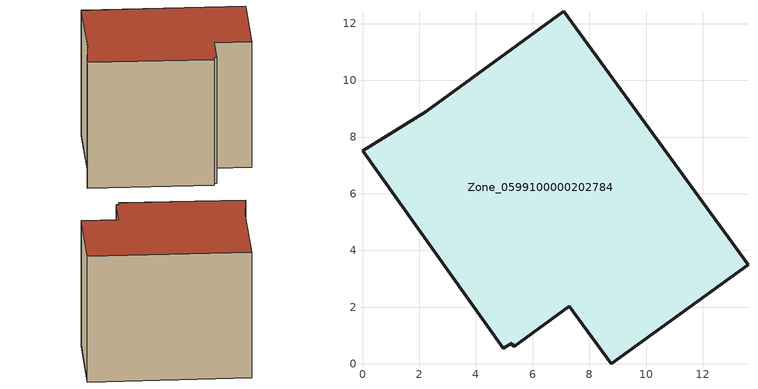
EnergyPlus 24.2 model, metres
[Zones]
Zone_0599100000202784
 floor ground (C_G): 8.76,0 7.29,2.03 5.33,0.61 5.26,0.73 4.96,0.55 0,7.52 2.22,8.89 7.09,12.44 13.59,3.5 z0
 wall outside (C_F): 2.22,8.89 0,7.52 4.96,0.55 5.26,0.73 5.33,0.61 7.29,2.03 8.76,0 13.59,3.5 7.09,12.44 2.22,8.89 z0:9.22
 roof outside (C_R): 13.59,3.5 7.09,12.44 2.22,8.89 0,7.52 4.96,0.55 5.26,0.73 5.33,0.61 7.29,2.03 8.76,0 z9.22
[BUILDING]
Pand.0599100000202784: North Axis=0; Terrain=City; Loads Convergence Tolerance Value=0.04; Temperature Convergence Tolerance Value=0.4; Solar Distribution=FullExterior; Maximum Number of Warmup Days=25; Minimum Number of Warmup Days=1
[Site:Location]
Rotterdam.The.Hague.AP_ZH_NLD Design_Conditions: Latitude=51.96; Longitude=4.45; Time Zone=1; Elevation=-4.5
[SITE:GROUNDTEMPERATURE:BUILDINGSURFACE]
18, 18, 18, 18, 18, 18, 18, 18, 18, 18, 18, 18
[MATERIAL] Thermal Absorptance=0.9; Solar Absorptance=0.7; Visible Absorptance=0.7
Name | Roughness | Thickness | Conductivity | Density | Specific Heat
G.TC.1946 | MediumSmooth | 0.15 | 1 | 540 | 1210
F.TC.1946 | Rough | 0.3 | 0.857143 | 1920 | 840
R.TC.1946 | MediumRough | 0.2 | 0.909091 | 1500 | 1000
[CONSTRUCTION]
C_G: G.TC.1946
C_F: F.TC.1946
C_R: R.TC.1946
[ZONE]
Zone_0599100000202784: Type=1; Multiplier=1; Ceiling Height=Autocalculate; Volume=Autocalculate; Floor Area=autocalculate; Part of Total Floor Area=Yes
[ZONEINFILTRATION:DESIGNFLOWRATE]
Infil_Zone_0599100000202784: Zone or ZoneList or Space or SpaceList=Zone_0599100000202784; Schedule=AlwaysOn; Design Flow Rate Calculation Method=Flow/Area; Flow Rate per Floor Area=0.003; Constant Term Coefficient=1; Temperature Term Coefficient=0; Velocity Term Coefficient=0; Velocity Squared Term Coefficient=0
[HVACTEMPLATE:ZONE:IDEALLOADSAIRSYSTEM]
Zone_0599100000202784: Maximum Heating Supply Air Temperature=50; Minimum Cooling Supply Air Temperature=13; Maximum Heating Supply Air Humidity Ratio=0.0156; Minimum Cooling Supply Air Humidity Ratio=0.0077; Heating Limit=NoLimit; Cooling Limit=NoLimit; Dehumidification Control Type=ConstantSensibleHeatRatio; Cooling Sensible Heat Ratio=0.7; Dehumidification Setpoint=60; Humidification Control Type=None; Humidification Setpoint=30; Outdoor Air Method=None; Outdoor Air Flow Rate per Person=0.00944; Outdoor Air Flow Rate per Zone Floor Area=0; Outdoor Air Flow Rate per Zone=0; Demand Controlled Ventilation Type=None; Outdoor Air Economizer Type=NoEconomizer; Heat Recovery Type=None; Sensible Heat Recovery Effectiveness=0.7; Latent Heat Recovery Effectiveness=0.65
[ZONECONTROL:THERMOSTAT]
ThermostatControl_Zone_0599100000202784: Zone or ZoneList=Zone_0599100000202784; Control Type Schedule=DualSetpointControlType; Control 1=Thermostat_Zone_0599100000202784; Temperature Difference Between Cutout And Setpoint=0
[THERMOSTATSETPOINT:DUALSETPOINT]
Thermostat_Zone_0599100000202784: Heating Setpoint Temperature Schedule=HeatingSetpoint_Zone_0599100000202784; Cooling Setpoint Temperature Schedule=CoolingSetpoint_Zone_0599100000202784
[SCHEDULE:COMPACT]
HeatingSetpoint_Zone_0599100000202784: Through: 12/31, For: AllDays, Until: 24:00, 21
CoolingSetpoint_Zone_0599100000202784: Through: 12/31, For: AllDays, Until: 24:00, 24
DualSetpointControlType: Through: 12/31, For: AllDays, Until: 24:00, 4
AlwaysOn: Through: 12/31, For: AllDays, Until: 24:00, 1
